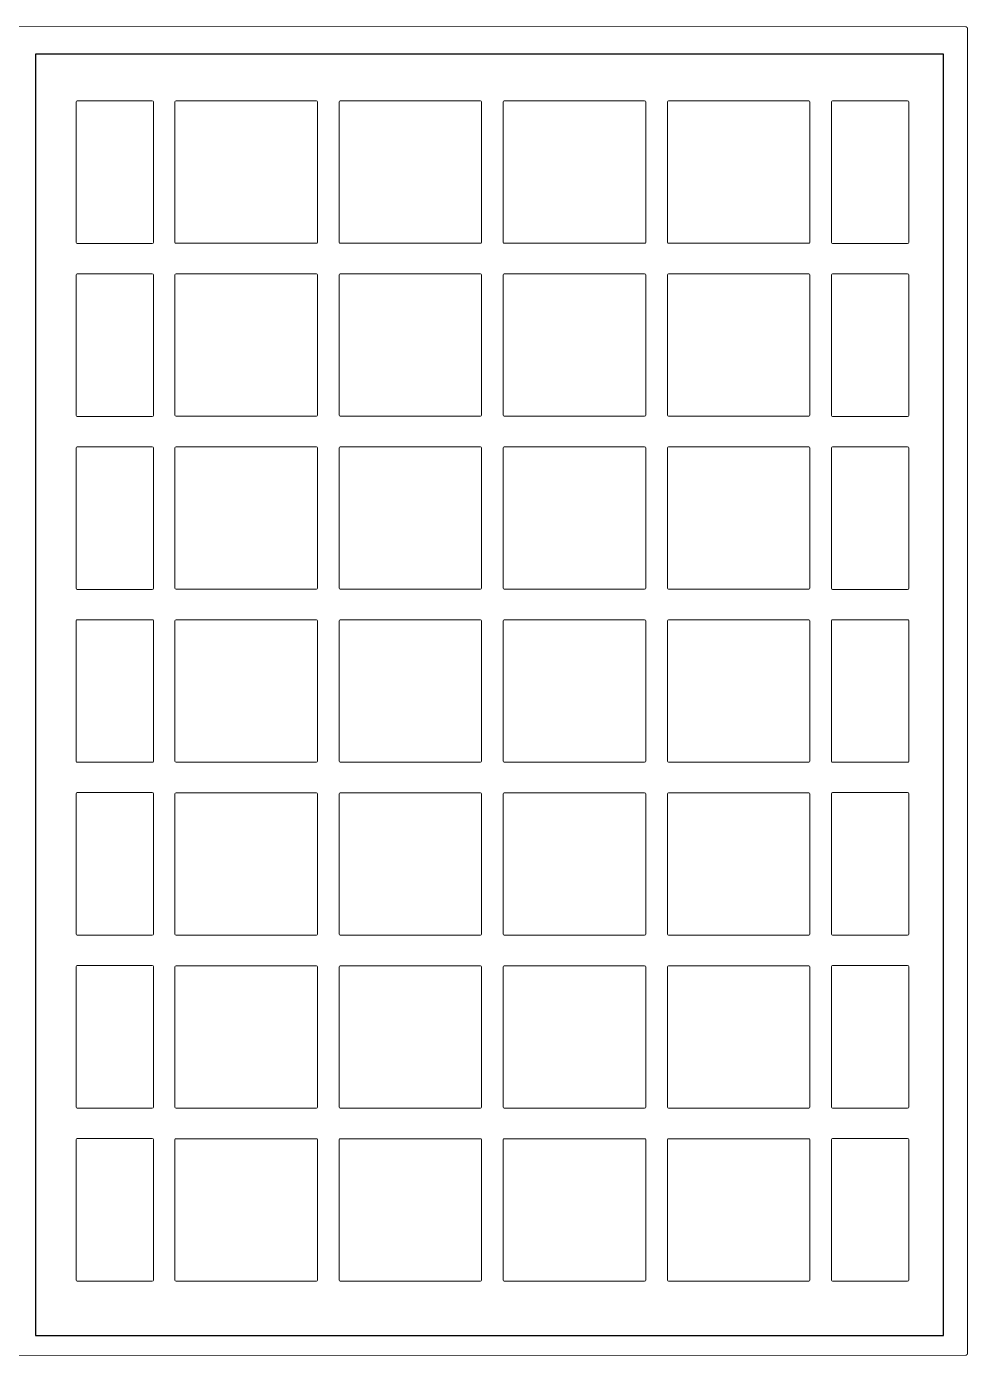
# Model space of a CAD drawing. Header units: centimetres. Extents: x -11.9 to 11.9, y -8.3 to 8.3.
# Drawn here: x 0.11 to 11.91, y -8.33 to 8.33 of the extents above; entities that cross this region are included whole.
import ezdxf

# ---------------------------------------------------------------- set-up
doc = ezdxf.new("R2010")
doc.units = ezdxf.units.CM
doc.header["$MEASUREMENT"] = 0
doc.layers.add('Layer 1', color=7, linetype='Continuous')

msp = doc.modelspace()

# ---------------------------------------------------------------- linework, layer by layer
at = {"layer": 'Layer 1', "color": 42, "lineweight": 9}
for points, knots in [([(-11.88971, 8.33437), (-11.8994, 8.33438), (-11.90708, 8.32669), (-11.90708, 8.31701), (-11.90708, 8.31701), (-11.90708, 8.31701), (-11.90708, -8.31701), (-11.90708, -8.31701), (-11.90708, -8.31701), (-11.90708, -8.32669), (-11.8994, -8.33437), (-11.88972, -8.33437), (-11.88972, -8.33437), (-11.88972, -8.33437), (11.88971, -8.33024), (11.88971, -8.33024), (11.88971, -8.33024), (11.89939, -8.33024), (11.90707, -8.32173), (11.90707, -8.31205), (11.90707, -8.31205), (11.90707, -8.31205), (11.90707, 8.31205), (11.90707, 8.31205), (11.90707, 8.31205), (11.90707, 8.32173), (11.89939, 8.32941), (11.88971, 8.32941), (11.88971, 8.32941), (11.88971, 8.32941), (-11.88972, 8.33437), (-11.88972, 8.33437), (-11.88972, 8.33437), (-11.88972, 8.33437), (-11.88971, 8.33437), (-11.88971, 8.33437)], [0, 0, 0, 0, 0.1, 0.1, 0.1, 0.1, 0.2, 0.2, 0.2, 0.2, 0.3, 0.3, 0.3, 0.3, 0.4, 0.4, 0.4, 0.4, 0.5, 0.5, 0.5, 0.5, 0.6, 0.6, 0.6, 0.6, 0.7, 0.7, 0.7, 0.7, 0.8, 0.8, 0.8, 0.8, 1, 1, 1, 1]), ([(0.74662, 7.40337), (0.74662, 7.40337), (1.68754, 7.40337), (1.68754, 7.40337), (1.68754, 7.40337), (1.69506, 7.40337), (1.7016, 7.39766), (1.7016, 7.39014), (1.7016, 7.39014), (1.7016, 7.39014), (1.7016, 5.62735), (1.7016, 5.62735), (1.7016, 5.62735), (1.7016, 5.61983), (1.69506, 5.61412), (1.68754, 5.61412), (1.68754, 5.61412), (1.68754, 5.61412), (0.74662, 5.61412), (0.74662, 5.61412), (0.74662, 5.61412), (0.7391, 5.61412), (0.73256, 5.61983), (0.73256, 5.62735), (0.73256, 5.62735), (0.73256, 5.62735), (0.73256, 7.39014), (0.73256, 7.39014), (0.73256, 7.39014), (0.73256, 7.39766), (0.7391, 7.40337), (0.74662, 7.40337)], [0, 0, 0, 0, 0.11111111, 0.11111111, 0.11111111, 0.11111111, 0.22222222, 0.22222222, 0.22222222, 0.22222222, 0.33333333, 0.33333333, 0.33333333, 0.33333333, 0.44444444, 0.44444444, 0.44444444, 0.44444444, 0.55555556, 0.55555556, 0.55555556, 0.55555556, 0.66666667, 0.66666667, 0.66666667, 0.66666667, 0.77777778, 0.77777778, 0.77777778, 0.77777778, 1, 1, 1, 1]), ([(1.9852, 7.40172), (1.9852, 7.40172), (3.74468, 7.40172), (3.74468, 7.40172), (3.74468, 7.40172), (3.75219, 7.40172), (3.75791, 7.396), (3.75791, 7.38849), (3.75791, 7.38849), (3.75791, 7.38849), (3.75791, 5.62901), (3.75791, 5.62901), (3.75791, 5.62901), (3.75791, 5.6215), (3.75219, 5.61578), (3.74468, 5.61578), (3.74468, 5.61578), (3.74468, 5.61578), (1.9852, 5.61578), (1.9852, 5.61578), (1.9852, 5.61578), (1.9777, 5.61578), (1.97197, 5.6215), (1.97197, 5.62901), (1.97197, 5.62901), (1.97197, 5.62901), (1.97197, 7.38849), (1.97197, 7.38849), (1.97197, 7.38849), (1.97197, 7.396), (1.97769, 7.40172), (1.9852, 7.40172)], [0, 0, 0, 0, 0.11111111, 0.11111111, 0.11111111, 0.11111111, 0.22222222, 0.22222222, 0.22222222, 0.22222222, 0.33333333, 0.33333333, 0.33333333, 0.33333333, 0.44444444, 0.44444444, 0.44444444, 0.44444444, 0.55555556, 0.55555556, 0.55555556, 0.55555556, 0.66666667, 0.66666667, 0.66666667, 0.66666667, 0.77777778, 0.77777778, 0.77777778, 0.77777778, 1, 1, 1, 1]), ([(4.04316, 7.40172), (4.04316, 7.40172), (5.80264, 7.40172), (5.80264, 7.40172), (5.80264, 7.40172), (5.81015, 7.40172), (5.81587, 7.396), (5.81587, 7.38849), (5.81587, 7.38849), (5.81587, 7.38849), (5.81587, 5.62901), (5.81587, 5.62901), (5.81587, 5.62901), (5.81587, 5.6215), (5.81015, 5.61578), (5.80264, 5.61578), (5.80264, 5.61578), (5.80264, 5.61578), (4.04316, 5.61578), (4.04316, 5.61578), (4.04316, 5.61578), (4.03566, 5.61578), (4.02993, 5.6215), (4.02993, 5.62901), (4.02993, 5.62901), (4.02993, 5.62901), (4.02993, 7.38849), (4.02993, 7.38849), (4.02993, 7.38849), (4.02993, 7.396), (4.03565, 7.40172), (4.04316, 7.40172)], [0, 0, 0, 0, 0.11111111, 0.11111111, 0.11111111, 0.11111111, 0.22222222, 0.22222222, 0.22222222, 0.22222222, 0.33333333, 0.33333333, 0.33333333, 0.33333333, 0.44444444, 0.44444444, 0.44444444, 0.44444444, 0.55555556, 0.55555556, 0.55555556, 0.55555556, 0.66666667, 0.66666667, 0.66666667, 0.66666667, 0.77777778, 0.77777778, 0.77777778, 0.77777778, 1, 1, 1, 1]), ([(6.10113, 7.40172), (6.10113, 7.40172), (7.86061, 7.40172), (7.86061, 7.40172), (7.86061, 7.40172), (7.86812, 7.40172), (7.87384, 7.396), (7.87384, 7.38849), (7.87384, 7.38849), (7.87384, 7.38849), (7.87384, 5.62901), (7.87384, 5.62901), (7.87384, 5.62901), (7.87384, 5.6215), (7.86812, 5.61578), (7.86061, 5.61578), (7.86061, 5.61578), (7.86061, 5.61578), (6.10113, 5.61578), (6.10113, 5.61578), (6.10113, 5.61578), (6.09363, 5.61578), (6.0879, 5.6215), (6.0879, 5.62901), (6.0879, 5.62901), (6.0879, 5.62901), (6.0879, 7.38849), (6.0879, 7.38849), (6.0879, 7.38849), (6.0879, 7.396), (6.09362, 7.40172), (6.10113, 7.40172)], [0, 0, 0, 0, 0.11111111, 0.11111111, 0.11111111, 0.11111111, 0.22222222, 0.22222222, 0.22222222, 0.22222222, 0.33333333, 0.33333333, 0.33333333, 0.33333333, 0.44444444, 0.44444444, 0.44444444, 0.44444444, 0.55555556, 0.55555556, 0.55555556, 0.55555556, 0.66666667, 0.66666667, 0.66666667, 0.66666667, 0.77777778, 0.77777778, 0.77777778, 0.77777778, 1, 1, 1, 1]), ([(8.15992, 7.40172), (8.15992, 7.40172), (9.91857, 7.40172), (9.91857, 7.40172), (9.91857, 7.40172), (9.92608, 7.40172), (9.9318, 7.396), (9.9318, 7.38849), (9.9318, 7.38849), (9.9318, 7.38849), (9.9318, 5.62901), (9.9318, 5.62901), (9.9318, 5.62901), (9.9318, 5.6215), (9.92608, 5.61578), (9.91857, 5.61578), (9.91857, 5.61578), (9.91857, 5.61578), (8.15992, 5.61578), (8.15992, 5.61578), (8.15992, 5.61578), (8.15242, 5.61578), (8.14586, 5.6215), (8.14586, 5.62901), (8.14586, 5.62901), (8.14586, 5.62901), (8.14586, 7.38849), (8.14586, 7.38849), (8.14586, 7.38849), (8.14586, 7.396), (8.15241, 7.40172), (8.15992, 7.40172)], [0, 0, 0, 0, 0.11111111, 0.11111111, 0.11111111, 0.11111111, 0.22222222, 0.22222222, 0.22222222, 0.22222222, 0.33333333, 0.33333333, 0.33333333, 0.33333333, 0.44444444, 0.44444444, 0.44444444, 0.44444444, 0.55555556, 0.55555556, 0.55555556, 0.55555556, 0.66666667, 0.66666667, 0.66666667, 0.66666667, 0.77777778, 0.77777778, 0.77777778, 0.77777778, 1, 1, 1, 1]), ([(10.21622, 7.40337), (10.21622, 7.40337), (11.15714, 7.40337), (11.15714, 7.40337), (11.15714, 7.40337), (11.16466, 7.40337), (11.1712, 7.39766), (11.1712, 7.39014), (11.1712, 7.39014), (11.1712, 7.39014), (11.1712, 5.62735), (11.1712, 5.62735), (11.1712, 5.62735), (11.1712, 5.61983), (11.16466, 5.61412), (11.15714, 5.61412), (11.15714, 5.61412), (11.15714, 5.61412), (10.21622, 5.61412), (10.21622, 5.61412), (10.21622, 5.61412), (10.2087, 5.61412), (10.20216, 5.61983), (10.20216, 5.62735), (10.20216, 5.62735), (10.20216, 5.62735), (10.20216, 7.39014), (10.20216, 7.39014), (10.20216, 7.39014), (10.20216, 7.39766), (10.2087, 7.40337), (10.21622, 7.40337)], [0, 0, 0, 0, 0.11111111, 0.11111111, 0.11111111, 0.11111111, 0.22222222, 0.22222222, 0.22222222, 0.22222222, 0.33333333, 0.33333333, 0.33333333, 0.33333333, 0.44444444, 0.44444444, 0.44444444, 0.44444444, 0.55555556, 0.55555556, 0.55555556, 0.55555556, 0.66666667, 0.66666667, 0.66666667, 0.66666667, 0.77777778, 0.77777778, 0.77777778, 0.77777778, 1, 1, 1, 1]), ([(0.74662, 5.23379), (0.74662, 5.23379), (1.68754, 5.23379), (1.68754, 5.23379), (1.68754, 5.23379), (1.69506, 5.23379), (1.7016, 5.22808), (1.7016, 5.22056), (1.7016, 5.22056), (1.7016, 5.22056), (1.7016, 3.45777), (1.7016, 3.45777), (1.7016, 3.45777), (1.7016, 3.45025), (1.69506, 3.44454), (1.68754, 3.44454), (1.68754, 3.44454), (1.68754, 3.44454), (0.74662, 3.44454), (0.74662, 3.44454), (0.74662, 3.44454), (0.7391, 3.44454), (0.73256, 3.45025), (0.73256, 3.45777), (0.73256, 3.45777), (0.73256, 3.45777), (0.73256, 5.22056), (0.73256, 5.22056), (0.73256, 5.22056), (0.73256, 5.22808), (0.7391, 5.23379), (0.74662, 5.23379)], [0, 0, 0, 0, 0.11111111, 0.11111111, 0.11111111, 0.11111111, 0.22222222, 0.22222222, 0.22222222, 0.22222222, 0.33333333, 0.33333333, 0.33333333, 0.33333333, 0.44444444, 0.44444444, 0.44444444, 0.44444444, 0.55555556, 0.55555556, 0.55555556, 0.55555556, 0.66666667, 0.66666667, 0.66666667, 0.66666667, 0.77777778, 0.77777778, 0.77777778, 0.77777778, 1, 1, 1, 1]), ([(1.9852, 5.23214), (1.9852, 5.23214), (3.74468, 5.23214), (3.74468, 5.23214), (3.74468, 5.23214), (3.75219, 5.23214), (3.75791, 5.22642), (3.75791, 5.21891), (3.75791, 5.21891), (3.75791, 5.21891), (3.75791, 3.45943), (3.75791, 3.45943), (3.75791, 3.45943), (3.75791, 3.45192), (3.75219, 3.4462), (3.74468, 3.4462), (3.74468, 3.4462), (3.74468, 3.4462), (1.9852, 3.4462), (1.9852, 3.4462), (1.9852, 3.4462), (1.9777, 3.4462), (1.97197, 3.45192), (1.97197, 3.45943), (1.97197, 3.45943), (1.97197, 3.45943), (1.97197, 5.21891), (1.97197, 5.21891), (1.97197, 5.21891), (1.97197, 5.22642), (1.97769, 5.23214), (1.9852, 5.23214)], [0, 0, 0, 0, 0.11111111, 0.11111111, 0.11111111, 0.11111111, 0.22222222, 0.22222222, 0.22222222, 0.22222222, 0.33333333, 0.33333333, 0.33333333, 0.33333333, 0.44444444, 0.44444444, 0.44444444, 0.44444444, 0.55555556, 0.55555556, 0.55555556, 0.55555556, 0.66666667, 0.66666667, 0.66666667, 0.66666667, 0.77777778, 0.77777778, 0.77777778, 0.77777778, 1, 1, 1, 1]), ([(4.04316, 5.23214), (4.04316, 5.23214), (5.80264, 5.23214), (5.80264, 5.23214), (5.80264, 5.23214), (5.81015, 5.23214), (5.81587, 5.22642), (5.81587, 5.21891), (5.81587, 5.21891), (5.81587, 5.21891), (5.81587, 3.45943), (5.81587, 3.45943), (5.81587, 3.45943), (5.81587, 3.45192), (5.81015, 3.4462), (5.80264, 3.4462), (5.80264, 3.4462), (5.80264, 3.4462), (4.04316, 3.4462), (4.04316, 3.4462), (4.04316, 3.4462), (4.03566, 3.4462), (4.02993, 3.45192), (4.02993, 3.45943), (4.02993, 3.45943), (4.02993, 3.45943), (4.02993, 5.21891), (4.02993, 5.21891), (4.02993, 5.21891), (4.02993, 5.22642), (4.03565, 5.23214), (4.04316, 5.23214)], [0, 0, 0, 0, 0.11111111, 0.11111111, 0.11111111, 0.11111111, 0.22222222, 0.22222222, 0.22222222, 0.22222222, 0.33333333, 0.33333333, 0.33333333, 0.33333333, 0.44444444, 0.44444444, 0.44444444, 0.44444444, 0.55555556, 0.55555556, 0.55555556, 0.55555556, 0.66666667, 0.66666667, 0.66666667, 0.66666667, 0.77777778, 0.77777778, 0.77777778, 0.77777778, 1, 1, 1, 1]), ([(6.10113, 5.23214), (6.10113, 5.23214), (7.86061, 5.23214), (7.86061, 5.23214), (7.86061, 5.23214), (7.86812, 5.23214), (7.87384, 5.22642), (7.87384, 5.21891), (7.87384, 5.21891), (7.87384, 5.21891), (7.87384, 3.45943), (7.87384, 3.45943), (7.87384, 3.45943), (7.87384, 3.45192), (7.86812, 3.4462), (7.86061, 3.4462), (7.86061, 3.4462), (7.86061, 3.4462), (6.10113, 3.4462), (6.10113, 3.4462), (6.10113, 3.4462), (6.09363, 3.4462), (6.0879, 3.45192), (6.0879, 3.45943), (6.0879, 3.45943), (6.0879, 3.45943), (6.0879, 5.21891), (6.0879, 5.21891), (6.0879, 5.21891), (6.0879, 5.22642), (6.09362, 5.23214), (6.10113, 5.23214)], [0, 0, 0, 0, 0.11111111, 0.11111111, 0.11111111, 0.11111111, 0.22222222, 0.22222222, 0.22222222, 0.22222222, 0.33333333, 0.33333333, 0.33333333, 0.33333333, 0.44444444, 0.44444444, 0.44444444, 0.44444444, 0.55555556, 0.55555556, 0.55555556, 0.55555556, 0.66666667, 0.66666667, 0.66666667, 0.66666667, 0.77777778, 0.77777778, 0.77777778, 0.77777778, 1, 1, 1, 1]), ([(8.15992, 5.23214), (8.15992, 5.23214), (9.91857, 5.23214), (9.91857, 5.23214), (9.91857, 5.23214), (9.92608, 5.23214), (9.9318, 5.22642), (9.9318, 5.21891), (9.9318, 5.21891), (9.9318, 5.21891), (9.9318, 3.45943), (9.9318, 3.45943), (9.9318, 3.45943), (9.9318, 3.45192), (9.92608, 3.4462), (9.91857, 3.4462), (9.91857, 3.4462), (9.91857, 3.4462), (8.15992, 3.4462), (8.15992, 3.4462), (8.15992, 3.4462), (8.15242, 3.4462), (8.14586, 3.45192), (8.14586, 3.45943), (8.14586, 3.45943), (8.14586, 3.45943), (8.14586, 5.21891), (8.14586, 5.21891), (8.14586, 5.21891), (8.14586, 5.22642), (8.15241, 5.23214), (8.15992, 5.23214)], [0, 0, 0, 0, 0.11111111, 0.11111111, 0.11111111, 0.11111111, 0.22222222, 0.22222222, 0.22222222, 0.22222222, 0.33333333, 0.33333333, 0.33333333, 0.33333333, 0.44444444, 0.44444444, 0.44444444, 0.44444444, 0.55555556, 0.55555556, 0.55555556, 0.55555556, 0.66666667, 0.66666667, 0.66666667, 0.66666667, 0.77777778, 0.77777778, 0.77777778, 0.77777778, 1, 1, 1, 1]), ([(10.21622, 5.23379), (10.21622, 5.23379), (11.15714, 5.23379), (11.15714, 5.23379), (11.15714, 5.23379), (11.16466, 5.23379), (11.1712, 5.22808), (11.1712, 5.22056), (11.1712, 5.22056), (11.1712, 5.22056), (11.1712, 3.45777), (11.1712, 3.45777), (11.1712, 3.45777), (11.1712, 3.45025), (11.16466, 3.44454), (11.15714, 3.44454), (11.15714, 3.44454), (11.15714, 3.44454), (10.21622, 3.44454), (10.21622, 3.44454), (10.21622, 3.44454), (10.2087, 3.44454), (10.20216, 3.45025), (10.20216, 3.45777), (10.20216, 3.45777), (10.20216, 3.45777), (10.20216, 5.22056), (10.20216, 5.22056), (10.20216, 5.22056), (10.20216, 5.22808), (10.2087, 5.23379), (10.21622, 5.23379)], [0, 0, 0, 0, 0.11111111, 0.11111111, 0.11111111, 0.11111111, 0.22222222, 0.22222222, 0.22222222, 0.22222222, 0.33333333, 0.33333333, 0.33333333, 0.33333333, 0.44444444, 0.44444444, 0.44444444, 0.44444444, 0.55555556, 0.55555556, 0.55555556, 0.55555556, 0.66666667, 0.66666667, 0.66666667, 0.66666667, 0.77777778, 0.77777778, 0.77777778, 0.77777778, 1, 1, 1, 1]), ([(0.74662, 3.06421), (0.74662, 3.06421), (1.68754, 3.06421), (1.68754, 3.06421), (1.68754, 3.06421), (1.69506, 3.06421), (1.7016, 3.0585), (1.7016, 3.05098), (1.7016, 3.05098), (1.7016, 3.05098), (1.7016, 1.28819), (1.7016, 1.28819), (1.7016, 1.28819), (1.7016, 1.28067), (1.69506, 1.27496), (1.68754, 1.27496), (1.68754, 1.27496), (1.68754, 1.27496), (0.74662, 1.27496), (0.74662, 1.27496), (0.74662, 1.27496), (0.7391, 1.27496), (0.73256, 1.28067), (0.73256, 1.28819), (0.73256, 1.28819), (0.73256, 1.28819), (0.73256, 3.05098), (0.73256, 3.05098), (0.73256, 3.05098), (0.73256, 3.0585), (0.7391, 3.06421), (0.74662, 3.06421)], [0, 0, 0, 0, 0.11111111, 0.11111111, 0.11111111, 0.11111111, 0.22222222, 0.22222222, 0.22222222, 0.22222222, 0.33333333, 0.33333333, 0.33333333, 0.33333333, 0.44444444, 0.44444444, 0.44444444, 0.44444444, 0.55555556, 0.55555556, 0.55555556, 0.55555556, 0.66666667, 0.66666667, 0.66666667, 0.66666667, 0.77777778, 0.77777778, 0.77777778, 0.77777778, 1, 1, 1, 1]), ([(1.9852, 3.06255), (1.9852, 3.06255), (3.74468, 3.06255), (3.74468, 3.06255), (3.74468, 3.06255), (3.75219, 3.06255), (3.75791, 3.05683), (3.75791, 3.04932), (3.75791, 3.04932), (3.75791, 3.04932), (3.75791, 1.28984), (3.75791, 1.28984), (3.75791, 1.28984), (3.75791, 1.28233), (3.75219, 1.27661), (3.74468, 1.27661), (3.74468, 1.27661), (3.74468, 1.27661), (1.9852, 1.27661), (1.9852, 1.27661), (1.9852, 1.27661), (1.9777, 1.27661), (1.97197, 1.28233), (1.97197, 1.28984), (1.97197, 1.28984), (1.97197, 1.28984), (1.97197, 3.04932), (1.97197, 3.04932), (1.97197, 3.04932), (1.97197, 3.05683), (1.97769, 3.06255), (1.9852, 3.06255)], [0, 0, 0, 0, 0.11111111, 0.11111111, 0.11111111, 0.11111111, 0.22222222, 0.22222222, 0.22222222, 0.22222222, 0.33333333, 0.33333333, 0.33333333, 0.33333333, 0.44444444, 0.44444444, 0.44444444, 0.44444444, 0.55555556, 0.55555556, 0.55555556, 0.55555556, 0.66666667, 0.66666667, 0.66666667, 0.66666667, 0.77777778, 0.77777778, 0.77777778, 0.77777778, 1, 1, 1, 1]), ([(4.04316, 3.06255), (4.04316, 3.06255), (5.80264, 3.06255), (5.80264, 3.06255), (5.80264, 3.06255), (5.81015, 3.06255), (5.81587, 3.05683), (5.81587, 3.04932), (5.81587, 3.04932), (5.81587, 3.04932), (5.81587, 1.28984), (5.81587, 1.28984), (5.81587, 1.28984), (5.81587, 1.28233), (5.81015, 1.27661), (5.80264, 1.27661), (5.80264, 1.27661), (5.80264, 1.27661), (4.04316, 1.27661), (4.04316, 1.27661), (4.04316, 1.27661), (4.03566, 1.27661), (4.02993, 1.28233), (4.02993, 1.28984), (4.02993, 1.28984), (4.02993, 1.28984), (4.02993, 3.04932), (4.02993, 3.04932), (4.02993, 3.04932), (4.02993, 3.05683), (4.03565, 3.06255), (4.04316, 3.06255)], [0, 0, 0, 0, 0.11111111, 0.11111111, 0.11111111, 0.11111111, 0.22222222, 0.22222222, 0.22222222, 0.22222222, 0.33333333, 0.33333333, 0.33333333, 0.33333333, 0.44444444, 0.44444444, 0.44444444, 0.44444444, 0.55555556, 0.55555556, 0.55555556, 0.55555556, 0.66666667, 0.66666667, 0.66666667, 0.66666667, 0.77777778, 0.77777778, 0.77777778, 0.77777778, 1, 1, 1, 1]), ([(6.10113, 3.06255), (6.10113, 3.06255), (7.86061, 3.06255), (7.86061, 3.06255), (7.86061, 3.06255), (7.86812, 3.06255), (7.87384, 3.05683), (7.87384, 3.04932), (7.87384, 3.04932), (7.87384, 3.04932), (7.87384, 1.28984), (7.87384, 1.28984), (7.87384, 1.28984), (7.87384, 1.28233), (7.86812, 1.27661), (7.86061, 1.27661), (7.86061, 1.27661), (7.86061, 1.27661), (6.10113, 1.27661), (6.10113, 1.27661), (6.10113, 1.27661), (6.09363, 1.27661), (6.0879, 1.28233), (6.0879, 1.28984), (6.0879, 1.28984), (6.0879, 1.28984), (6.0879, 3.04932), (6.0879, 3.04932), (6.0879, 3.04932), (6.0879, 3.05683), (6.09362, 3.06255), (6.10113, 3.06255)], [0, 0, 0, 0, 0.11111111, 0.11111111, 0.11111111, 0.11111111, 0.22222222, 0.22222222, 0.22222222, 0.22222222, 0.33333333, 0.33333333, 0.33333333, 0.33333333, 0.44444444, 0.44444444, 0.44444444, 0.44444444, 0.55555556, 0.55555556, 0.55555556, 0.55555556, 0.66666667, 0.66666667, 0.66666667, 0.66666667, 0.77777778, 0.77777778, 0.77777778, 0.77777778, 1, 1, 1, 1]), ([(8.15992, 3.06255), (8.15992, 3.06255), (9.91857, 3.06255), (9.91857, 3.06255), (9.91857, 3.06255), (9.92608, 3.06255), (9.9318, 3.05683), (9.9318, 3.04932), (9.9318, 3.04932), (9.9318, 3.04932), (9.9318, 1.28984), (9.9318, 1.28984), (9.9318, 1.28984), (9.9318, 1.28233), (9.92608, 1.27661), (9.91857, 1.27661), (9.91857, 1.27661), (9.91857, 1.27661), (8.15992, 1.27661), (8.15992, 1.27661), (8.15992, 1.27661), (8.15242, 1.27661), (8.14586, 1.28233), (8.14586, 1.28984), (8.14586, 1.28984), (8.14586, 1.28984), (8.14586, 3.04932), (8.14586, 3.04932), (8.14586, 3.04932), (8.14586, 3.05683), (8.15241, 3.06255), (8.15992, 3.06255)], [0, 0, 0, 0, 0.11111111, 0.11111111, 0.11111111, 0.11111111, 0.22222222, 0.22222222, 0.22222222, 0.22222222, 0.33333333, 0.33333333, 0.33333333, 0.33333333, 0.44444444, 0.44444444, 0.44444444, 0.44444444, 0.55555556, 0.55555556, 0.55555556, 0.55555556, 0.66666667, 0.66666667, 0.66666667, 0.66666667, 0.77777778, 0.77777778, 0.77777778, 0.77777778, 1, 1, 1, 1]), ([(10.21622, 3.06421), (10.21622, 3.06421), (11.15714, 3.06421), (11.15714, 3.06421), (11.15714, 3.06421), (11.16466, 3.06421), (11.1712, 3.0585), (11.1712, 3.05098), (11.1712, 3.05098), (11.1712, 3.05098), (11.1712, 1.28819), (11.1712, 1.28819), (11.1712, 1.28819), (11.1712, 1.28067), (11.16466, 1.27496), (11.15714, 1.27496), (11.15714, 1.27496), (11.15714, 1.27496), (10.21622, 1.27496), (10.21622, 1.27496), (10.21622, 1.27496), (10.2087, 1.27496), (10.20216, 1.28067), (10.20216, 1.28819), (10.20216, 1.28819), (10.20216, 1.28819), (10.20216, 3.05098), (10.20216, 3.05098), (10.20216, 3.05098), (10.20216, 3.0585), (10.2087, 3.06421), (10.21622, 3.06421)], [0, 0, 0, 0, 0.11111111, 0.11111111, 0.11111111, 0.11111111, 0.22222222, 0.22222222, 0.22222222, 0.22222222, 0.33333333, 0.33333333, 0.33333333, 0.33333333, 0.44444444, 0.44444444, 0.44444444, 0.44444444, 0.55555556, 0.55555556, 0.55555556, 0.55555556, 0.66666667, 0.66666667, 0.66666667, 0.66666667, 0.77777778, 0.77777778, 0.77777778, 0.77777778, 1, 1, 1, 1]), ([(0.74662, 0.89462), (0.74662, 0.89462), (1.68754, 0.89462), (1.68754, 0.89462), (1.68754, 0.89462), (1.69506, 0.89462), (1.7016, 0.88891), (1.7016, 0.88139), (1.7016, 0.88139), (1.7016, 0.88139), (1.7016, -0.8814), (1.7016, -0.8814), (1.7016, -0.8814), (1.7016, -0.88892), (1.69506, -0.89463), (1.68754, -0.89463), (1.68754, -0.89463), (1.68754, -0.89463), (0.74662, -0.89463), (0.74662, -0.89463), (0.74662, -0.89463), (0.7391, -0.89463), (0.73256, -0.88892), (0.73256, -0.8814), (0.73256, -0.8814), (0.73256, -0.8814), (0.73256, 0.88139), (0.73256, 0.88139), (0.73256, 0.88139), (0.73256, 0.88891), (0.7391, 0.89462), (0.74662, 0.89462)], [0, 0, 0, 0, 0.11111111, 0.11111111, 0.11111111, 0.11111111, 0.22222222, 0.22222222, 0.22222222, 0.22222222, 0.33333333, 0.33333333, 0.33333333, 0.33333333, 0.44444444, 0.44444444, 0.44444444, 0.44444444, 0.55555556, 0.55555556, 0.55555556, 0.55555556, 0.66666667, 0.66666667, 0.66666667, 0.66666667, 0.77777778, 0.77777778, 0.77777778, 0.77777778, 1, 1, 1, 1]), ([(1.9852, 0.89297), (1.9852, 0.89297), (3.74468, 0.89297), (3.74468, 0.89297), (3.74468, 0.89297), (3.75219, 0.89297), (3.75791, 0.88725), (3.75791, 0.87974), (3.75791, 0.87974), (3.75791, 0.87974), (3.75791, -0.87974), (3.75791, -0.87974), (3.75791, -0.87974), (3.75791, -0.88725), (3.75219, -0.89297), (3.74468, -0.89297), (3.74468, -0.89297), (3.74468, -0.89297), (1.9852, -0.89297), (1.9852, -0.89297), (1.9852, -0.89297), (1.9777, -0.89297), (1.97197, -0.88725), (1.97197, -0.87974), (1.97197, -0.87974), (1.97197, -0.87974), (1.97197, 0.87974), (1.97197, 0.87974), (1.97197, 0.87974), (1.97197, 0.88725), (1.97769, 0.89297), (1.9852, 0.89297)], [0, 0, 0, 0, 0.11111111, 0.11111111, 0.11111111, 0.11111111, 0.22222222, 0.22222222, 0.22222222, 0.22222222, 0.33333333, 0.33333333, 0.33333333, 0.33333333, 0.44444444, 0.44444444, 0.44444444, 0.44444444, 0.55555556, 0.55555556, 0.55555556, 0.55555556, 0.66666667, 0.66666667, 0.66666667, 0.66666667, 0.77777778, 0.77777778, 0.77777778, 0.77777778, 1, 1, 1, 1]), ([(4.04316, 0.89297), (4.04316, 0.89297), (5.80264, 0.89297), (5.80264, 0.89297), (5.80264, 0.89297), (5.81015, 0.89297), (5.81587, 0.88725), (5.81587, 0.87974), (5.81587, 0.87974), (5.81587, 0.87974), (5.81587, -0.87974), (5.81587, -0.87974), (5.81587, -0.87974), (5.81587, -0.88725), (5.81015, -0.89297), (5.80264, -0.89297), (5.80264, -0.89297), (5.80264, -0.89297), (4.04316, -0.89297), (4.04316, -0.89297), (4.04316, -0.89297), (4.03566, -0.89297), (4.02993, -0.88725), (4.02993, -0.87974), (4.02993, -0.87974), (4.02993, -0.87974), (4.02993, 0.87974), (4.02993, 0.87974), (4.02993, 0.87974), (4.02993, 0.88725), (4.03565, 0.89297), (4.04316, 0.89297)], [0, 0, 0, 0, 0.11111111, 0.11111111, 0.11111111, 0.11111111, 0.22222222, 0.22222222, 0.22222222, 0.22222222, 0.33333333, 0.33333333, 0.33333333, 0.33333333, 0.44444444, 0.44444444, 0.44444444, 0.44444444, 0.55555556, 0.55555556, 0.55555556, 0.55555556, 0.66666667, 0.66666667, 0.66666667, 0.66666667, 0.77777778, 0.77777778, 0.77777778, 0.77777778, 1, 1, 1, 1]), ([(6.10113, 0.89297), (6.10113, 0.89297), (7.86061, 0.89297), (7.86061, 0.89297), (7.86061, 0.89297), (7.86812, 0.89297), (7.87384, 0.88725), (7.87384, 0.87974), (7.87384, 0.87974), (7.87384, 0.87974), (7.87384, -0.87974), (7.87384, -0.87974), (7.87384, -0.87974), (7.87384, -0.88725), (7.86812, -0.89297), (7.86061, -0.89297), (7.86061, -0.89297), (7.86061, -0.89297), (6.10113, -0.89297), (6.10113, -0.89297), (6.10113, -0.89297), (6.09363, -0.89297), (6.0879, -0.88725), (6.0879, -0.87974), (6.0879, -0.87974), (6.0879, -0.87974), (6.0879, 0.87974), (6.0879, 0.87974), (6.0879, 0.87974), (6.0879, 0.88725), (6.09362, 0.89297), (6.10113, 0.89297)], [0, 0, 0, 0, 0.11111111, 0.11111111, 0.11111111, 0.11111111, 0.22222222, 0.22222222, 0.22222222, 0.22222222, 0.33333333, 0.33333333, 0.33333333, 0.33333333, 0.44444444, 0.44444444, 0.44444444, 0.44444444, 0.55555556, 0.55555556, 0.55555556, 0.55555556, 0.66666667, 0.66666667, 0.66666667, 0.66666667, 0.77777778, 0.77777778, 0.77777778, 0.77777778, 1, 1, 1, 1]), ([(8.15992, 0.89297), (8.15992, 0.89297), (9.91857, 0.89297), (9.91857, 0.89297), (9.91857, 0.89297), (9.92608, 0.89297), (9.9318, 0.88725), (9.9318, 0.87974), (9.9318, 0.87974), (9.9318, 0.87974), (9.9318, -0.87974), (9.9318, -0.87974), (9.9318, -0.87974), (9.9318, -0.88725), (9.92608, -0.89297), (9.91857, -0.89297), (9.91857, -0.89297), (9.91857, -0.89297), (8.15992, -0.89297), (8.15992, -0.89297), (8.15992, -0.89297), (8.15242, -0.89297), (8.14586, -0.88725), (8.14586, -0.87974), (8.14586, -0.87974), (8.14586, -0.87974), (8.14586, 0.87974), (8.14586, 0.87974), (8.14586, 0.87974), (8.14586, 0.88725), (8.15241, 0.89297), (8.15992, 0.89297)], [0, 0, 0, 0, 0.11111111, 0.11111111, 0.11111111, 0.11111111, 0.22222222, 0.22222222, 0.22222222, 0.22222222, 0.33333333, 0.33333333, 0.33333333, 0.33333333, 0.44444444, 0.44444444, 0.44444444, 0.44444444, 0.55555556, 0.55555556, 0.55555556, 0.55555556, 0.66666667, 0.66666667, 0.66666667, 0.66666667, 0.77777778, 0.77777778, 0.77777778, 0.77777778, 1, 1, 1, 1]), ([(10.21622, 0.89462), (10.21622, 0.89462), (11.15714, 0.89462), (11.15714, 0.89462), (11.15714, 0.89462), (11.16466, 0.89462), (11.1712, 0.88891), (11.1712, 0.88139), (11.1712, 0.88139), (11.1712, 0.88139), (11.1712, -0.8814), (11.1712, -0.8814), (11.1712, -0.8814), (11.1712, -0.88892), (11.16466, -0.89463), (11.15714, -0.89463), (11.15714, -0.89463), (11.15714, -0.89463), (10.21622, -0.89463), (10.21622, -0.89463), (10.21622, -0.89463), (10.2087, -0.89463), (10.20216, -0.88892), (10.20216, -0.8814), (10.20216, -0.8814), (10.20216, -0.8814), (10.20216, 0.88139), (10.20216, 0.88139), (10.20216, 0.88139), (10.20216, 0.88891), (10.2087, 0.89462), (10.21622, 0.89462)], [0, 0, 0, 0, 0.11111111, 0.11111111, 0.11111111, 0.11111111, 0.22222222, 0.22222222, 0.22222222, 0.22222222, 0.33333333, 0.33333333, 0.33333333, 0.33333333, 0.44444444, 0.44444444, 0.44444444, 0.44444444, 0.55555556, 0.55555556, 0.55555556, 0.55555556, 0.66666667, 0.66666667, 0.66666667, 0.66666667, 0.77777778, 0.77777778, 0.77777778, 0.77777778, 1, 1, 1, 1]), ([(0.74662, -1.27496), (0.74662, -1.27496), (1.68754, -1.27496), (1.68754, -1.27496), (1.68754, -1.27496), (1.69506, -1.27496), (1.7016, -1.28067), (1.7016, -1.28819), (1.7016, -1.28819), (1.7016, -1.28819), (1.7016, -3.05098), (1.7016, -3.05098), (1.7016, -3.05098), (1.7016, -3.0585), (1.69506, -3.06421), (1.68754, -3.06421), (1.68754, -3.06421), (1.68754, -3.06421), (0.74662, -3.06421), (0.74662, -3.06421), (0.74662, -3.06421), (0.7391, -3.06421), (0.73256, -3.0585), (0.73256, -3.05098), (0.73256, -3.05098), (0.73256, -3.05098), (0.73256, -1.28819), (0.73256, -1.28819), (0.73256, -1.28819), (0.73256, -1.28067), (0.7391, -1.27496), (0.74662, -1.27496)], [0, 0, 0, 0, 0.11111111, 0.11111111, 0.11111111, 0.11111111, 0.22222222, 0.22222222, 0.22222222, 0.22222222, 0.33333333, 0.33333333, 0.33333333, 0.33333333, 0.44444444, 0.44444444, 0.44444444, 0.44444444, 0.55555556, 0.55555556, 0.55555556, 0.55555556, 0.66666667, 0.66666667, 0.66666667, 0.66666667, 0.77777778, 0.77777778, 0.77777778, 0.77777778, 1, 1, 1, 1]), ([(1.9852, -1.27661), (1.9852, -1.27661), (3.74468, -1.27661), (3.74468, -1.27661), (3.74468, -1.27661), (3.75219, -1.27661), (3.75791, -1.28233), (3.75791, -1.28984), (3.75791, -1.28984), (3.75791, -1.28984), (3.75791, -3.04932), (3.75791, -3.04932), (3.75791, -3.04932), (3.75791, -3.05683), (3.75219, -3.06255), (3.74468, -3.06255), (3.74468, -3.06255), (3.74468, -3.06255), (1.9852, -3.06255), (1.9852, -3.06255), (1.9852, -3.06255), (1.9777, -3.06255), (1.97197, -3.05683), (1.97197, -3.04932), (1.97197, -3.04932), (1.97197, -3.04932), (1.97197, -1.28984), (1.97197, -1.28984), (1.97197, -1.28984), (1.97197, -1.28233), (1.97769, -1.27661), (1.9852, -1.27661)], [0, 0, 0, 0, 0.11111111, 0.11111111, 0.11111111, 0.11111111, 0.22222222, 0.22222222, 0.22222222, 0.22222222, 0.33333333, 0.33333333, 0.33333333, 0.33333333, 0.44444444, 0.44444444, 0.44444444, 0.44444444, 0.55555556, 0.55555556, 0.55555556, 0.55555556, 0.66666667, 0.66666667, 0.66666667, 0.66666667, 0.77777778, 0.77777778, 0.77777778, 0.77777778, 1, 1, 1, 1]), ([(4.04316, -1.27661), (4.04316, -1.27661), (5.80264, -1.27661), (5.80264, -1.27661), (5.80264, -1.27661), (5.81015, -1.27661), (5.81587, -1.28233), (5.81587, -1.28984), (5.81587, -1.28984), (5.81587, -1.28984), (5.81587, -3.04932), (5.81587, -3.04932), (5.81587, -3.04932), (5.81587, -3.05683), (5.81015, -3.06255), (5.80264, -3.06255), (5.80264, -3.06255), (5.80264, -3.06255), (4.04316, -3.06255), (4.04316, -3.06255), (4.04316, -3.06255), (4.03566, -3.06255), (4.02993, -3.05683), (4.02993, -3.04932), (4.02993, -3.04932), (4.02993, -3.04932), (4.02993, -1.28984), (4.02993, -1.28984), (4.02993, -1.28984), (4.02993, -1.28233), (4.03565, -1.27661), (4.04316, -1.27661)], [0, 0, 0, 0, 0.11111111, 0.11111111, 0.11111111, 0.11111111, 0.22222222, 0.22222222, 0.22222222, 0.22222222, 0.33333333, 0.33333333, 0.33333333, 0.33333333, 0.44444444, 0.44444444, 0.44444444, 0.44444444, 0.55555556, 0.55555556, 0.55555556, 0.55555556, 0.66666667, 0.66666667, 0.66666667, 0.66666667, 0.77777778, 0.77777778, 0.77777778, 0.77777778, 1, 1, 1, 1]), ([(6.10113, -1.27661), (6.10113, -1.27661), (7.86061, -1.27661), (7.86061, -1.27661), (7.86061, -1.27661), (7.86812, -1.27661), (7.87384, -1.28233), (7.87384, -1.28984), (7.87384, -1.28984), (7.87384, -1.28984), (7.87384, -3.04932), (7.87384, -3.04932), (7.87384, -3.04932), (7.87384, -3.05683), (7.86812, -3.06255), (7.86061, -3.06255), (7.86061, -3.06255), (7.86061, -3.06255), (6.10113, -3.06255), (6.10113, -3.06255), (6.10113, -3.06255), (6.09363, -3.06255), (6.0879, -3.05683), (6.0879, -3.04932), (6.0879, -3.04932), (6.0879, -3.04932), (6.0879, -1.28984), (6.0879, -1.28984), (6.0879, -1.28984), (6.0879, -1.28233), (6.09362, -1.27661), (6.10113, -1.27661)], [0, 0, 0, 0, 0.11111111, 0.11111111, 0.11111111, 0.11111111, 0.22222222, 0.22222222, 0.22222222, 0.22222222, 0.33333333, 0.33333333, 0.33333333, 0.33333333, 0.44444444, 0.44444444, 0.44444444, 0.44444444, 0.55555556, 0.55555556, 0.55555556, 0.55555556, 0.66666667, 0.66666667, 0.66666667, 0.66666667, 0.77777778, 0.77777778, 0.77777778, 0.77777778, 1, 1, 1, 1]), ([(8.15992, -1.27661), (8.15992, -1.27661), (9.91857, -1.27661), (9.91857, -1.27661), (9.91857, -1.27661), (9.92608, -1.27661), (9.9318, -1.28233), (9.9318, -1.28984), (9.9318, -1.28984), (9.9318, -1.28984), (9.9318, -3.04932), (9.9318, -3.04932), (9.9318, -3.04932), (9.9318, -3.05683), (9.92608, -3.06255), (9.91857, -3.06255), (9.91857, -3.06255), (9.91857, -3.06255), (8.15992, -3.06255), (8.15992, -3.06255), (8.15992, -3.06255), (8.15242, -3.06255), (8.14586, -3.05683), (8.14586, -3.04932), (8.14586, -3.04932), (8.14586, -3.04932), (8.14586, -1.28984), (8.14586, -1.28984), (8.14586, -1.28984), (8.14586, -1.28233), (8.15241, -1.27661), (8.15992, -1.27661)], [0, 0, 0, 0, 0.11111111, 0.11111111, 0.11111111, 0.11111111, 0.22222222, 0.22222222, 0.22222222, 0.22222222, 0.33333333, 0.33333333, 0.33333333, 0.33333333, 0.44444444, 0.44444444, 0.44444444, 0.44444444, 0.55555556, 0.55555556, 0.55555556, 0.55555556, 0.66666667, 0.66666667, 0.66666667, 0.66666667, 0.77777778, 0.77777778, 0.77777778, 0.77777778, 1, 1, 1, 1]), ([(10.21622, -1.27496), (10.21622, -1.27496), (11.15714, -1.27496), (11.15714, -1.27496), (11.15714, -1.27496), (11.16466, -1.27496), (11.1712, -1.28067), (11.1712, -1.28819), (11.1712, -1.28819), (11.1712, -1.28819), (11.1712, -3.05098), (11.1712, -3.05098), (11.1712, -3.05098), (11.1712, -3.0585), (11.16466, -3.06421), (11.15714, -3.06421), (11.15714, -3.06421), (11.15714, -3.06421), (10.21622, -3.06421), (10.21622, -3.06421), (10.21622, -3.06421), (10.2087, -3.06421), (10.20216, -3.0585), (10.20216, -3.05098), (10.20216, -3.05098), (10.20216, -3.05098), (10.20216, -1.28819), (10.20216, -1.28819), (10.20216, -1.28819), (10.20216, -1.28067), (10.2087, -1.27496), (10.21622, -1.27496)], [0, 0, 0, 0, 0.11111111, 0.11111111, 0.11111111, 0.11111111, 0.22222222, 0.22222222, 0.22222222, 0.22222222, 0.33333333, 0.33333333, 0.33333333, 0.33333333, 0.44444444, 0.44444444, 0.44444444, 0.44444444, 0.55555556, 0.55555556, 0.55555556, 0.55555556, 0.66666667, 0.66666667, 0.66666667, 0.66666667, 0.77777778, 0.77777778, 0.77777778, 0.77777778, 1, 1, 1, 1]), ([(0.74662, -3.44454), (0.74662, -3.44454), (1.68754, -3.44454), (1.68754, -3.44454), (1.68754, -3.44454), (1.69506, -3.44454), (1.7016, -3.45025), (1.7016, -3.45777), (1.7016, -3.45777), (1.7016, -3.45777), (1.7016, -5.22056), (1.7016, -5.22056), (1.7016, -5.22056), (1.7016, -5.22808), (1.69506, -5.23379), (1.68754, -5.23379), (1.68754, -5.23379), (1.68754, -5.23379), (0.74662, -5.23379), (0.74662, -5.23379), (0.74662, -5.23379), (0.7391, -5.23379), (0.73256, -5.22808), (0.73256, -5.22056), (0.73256, -5.22056), (0.73256, -5.22056), (0.73256, -3.45777), (0.73256, -3.45777), (0.73256, -3.45777), (0.73256, -3.45025), (0.7391, -3.44454), (0.74662, -3.44454)], [0, 0, 0, 0, 0.11111111, 0.11111111, 0.11111111, 0.11111111, 0.22222222, 0.22222222, 0.22222222, 0.22222222, 0.33333333, 0.33333333, 0.33333333, 0.33333333, 0.44444444, 0.44444444, 0.44444444, 0.44444444, 0.55555556, 0.55555556, 0.55555556, 0.55555556, 0.66666667, 0.66666667, 0.66666667, 0.66666667, 0.77777778, 0.77777778, 0.77777778, 0.77777778, 1, 1, 1, 1]), ([(1.9852, -3.4462), (1.9852, -3.4462), (3.74468, -3.4462), (3.74468, -3.4462), (3.74468, -3.4462), (3.75219, -3.4462), (3.75791, -3.45192), (3.75791, -3.45943), (3.75791, -3.45943), (3.75791, -3.45943), (3.75791, -5.21891), (3.75791, -5.21891), (3.75791, -5.21891), (3.75791, -5.22642), (3.75219, -5.23214), (3.74468, -5.23214), (3.74468, -5.23214), (3.74468, -5.23214), (1.9852, -5.23214), (1.9852, -5.23214), (1.9852, -5.23214), (1.9777, -5.23214), (1.97197, -5.22642), (1.97197, -5.21891), (1.97197, -5.21891), (1.97197, -5.21891), (1.97197, -3.45943), (1.97197, -3.45943), (1.97197, -3.45943), (1.97197, -3.45192), (1.97769, -3.4462), (1.9852, -3.4462)], [0, 0, 0, 0, 0.11111111, 0.11111111, 0.11111111, 0.11111111, 0.22222222, 0.22222222, 0.22222222, 0.22222222, 0.33333333, 0.33333333, 0.33333333, 0.33333333, 0.44444444, 0.44444444, 0.44444444, 0.44444444, 0.55555556, 0.55555556, 0.55555556, 0.55555556, 0.66666667, 0.66666667, 0.66666667, 0.66666667, 0.77777778, 0.77777778, 0.77777778, 0.77777778, 1, 1, 1, 1]), ([(4.04316, -3.4462), (4.04316, -3.4462), (5.80264, -3.4462), (5.80264, -3.4462), (5.80264, -3.4462), (5.81015, -3.4462), (5.81587, -3.45192), (5.81587, -3.45943), (5.81587, -3.45943), (5.81587, -3.45943), (5.81587, -5.21891), (5.81587, -5.21891), (5.81587, -5.21891), (5.81587, -5.22642), (5.81015, -5.23214), (5.80264, -5.23214), (5.80264, -5.23214), (5.80264, -5.23214), (4.04316, -5.23214), (4.04316, -5.23214), (4.04316, -5.23214), (4.03566, -5.23214), (4.02993, -5.22642), (4.02993, -5.21891), (4.02993, -5.21891), (4.02993, -5.21891), (4.02993, -3.45943), (4.02993, -3.45943), (4.02993, -3.45943), (4.02993, -3.45192), (4.03565, -3.4462), (4.04316, -3.4462)], [0, 0, 0, 0, 0.11111111, 0.11111111, 0.11111111, 0.11111111, 0.22222222, 0.22222222, 0.22222222, 0.22222222, 0.33333333, 0.33333333, 0.33333333, 0.33333333, 0.44444444, 0.44444444, 0.44444444, 0.44444444, 0.55555556, 0.55555556, 0.55555556, 0.55555556, 0.66666667, 0.66666667, 0.66666667, 0.66666667, 0.77777778, 0.77777778, 0.77777778, 0.77777778, 1, 1, 1, 1]), ([(6.10113, -3.4462), (6.10113, -3.4462), (7.86061, -3.4462), (7.86061, -3.4462), (7.86061, -3.4462), (7.86812, -3.4462), (7.87384, -3.45192), (7.87384, -3.45943), (7.87384, -3.45943), (7.87384, -3.45943), (7.87384, -5.21891), (7.87384, -5.21891), (7.87384, -5.21891), (7.87384, -5.22642), (7.86812, -5.23214), (7.86061, -5.23214), (7.86061, -5.23214), (7.86061, -5.23214), (6.10113, -5.23214), (6.10113, -5.23214), (6.10113, -5.23214), (6.09363, -5.23214), (6.0879, -5.22642), (6.0879, -5.21891), (6.0879, -5.21891), (6.0879, -5.21891), (6.0879, -3.45943), (6.0879, -3.45943), (6.0879, -3.45943), (6.0879, -3.45192), (6.09362, -3.4462), (6.10113, -3.4462)], [0, 0, 0, 0, 0.11111111, 0.11111111, 0.11111111, 0.11111111, 0.22222222, 0.22222222, 0.22222222, 0.22222222, 0.33333333, 0.33333333, 0.33333333, 0.33333333, 0.44444444, 0.44444444, 0.44444444, 0.44444444, 0.55555556, 0.55555556, 0.55555556, 0.55555556, 0.66666667, 0.66666667, 0.66666667, 0.66666667, 0.77777778, 0.77777778, 0.77777778, 0.77777778, 1, 1, 1, 1]), ([(8.15992, -3.4462), (8.15992, -3.4462), (9.91857, -3.4462), (9.91857, -3.4462), (9.91857, -3.4462), (9.92608, -3.4462), (9.9318, -3.45192), (9.9318, -3.45943), (9.9318, -3.45943), (9.9318, -3.45943), (9.9318, -5.21891), (9.9318, -5.21891), (9.9318, -5.21891), (9.9318, -5.22642), (9.92608, -5.23214), (9.91857, -5.23214), (9.91857, -5.23214), (9.91857, -5.23214), (8.15992, -5.23214), (8.15992, -5.23214), (8.15992, -5.23214), (8.15242, -5.23214), (8.14586, -5.22642), (8.14586, -5.21891), (8.14586, -5.21891), (8.14586, -5.21891), (8.14586, -3.45943), (8.14586, -3.45943), (8.14586, -3.45943), (8.14586, -3.45192), (8.15241, -3.4462), (8.15992, -3.4462)], [0, 0, 0, 0, 0.11111111, 0.11111111, 0.11111111, 0.11111111, 0.22222222, 0.22222222, 0.22222222, 0.22222222, 0.33333333, 0.33333333, 0.33333333, 0.33333333, 0.44444444, 0.44444444, 0.44444444, 0.44444444, 0.55555556, 0.55555556, 0.55555556, 0.55555556, 0.66666667, 0.66666667, 0.66666667, 0.66666667, 0.77777778, 0.77777778, 0.77777778, 0.77777778, 1, 1, 1, 1]), ([(10.21622, -3.44454), (10.21622, -3.44454), (11.15714, -3.44454), (11.15714, -3.44454), (11.15714, -3.44454), (11.16466, -3.44454), (11.1712, -3.45025), (11.1712, -3.45777), (11.1712, -3.45777), (11.1712, -3.45777), (11.1712, -5.22056), (11.1712, -5.22056), (11.1712, -5.22056), (11.1712, -5.22808), (11.16466, -5.23379), (11.15714, -5.23379), (11.15714, -5.23379), (11.15714, -5.23379), (10.21622, -5.23379), (10.21622, -5.23379), (10.21622, -5.23379), (10.2087, -5.23379), (10.20216, -5.22808), (10.20216, -5.22056), (10.20216, -5.22056), (10.20216, -5.22056), (10.20216, -3.45777), (10.20216, -3.45777), (10.20216, -3.45777), (10.20216, -3.45025), (10.2087, -3.44454), (10.21622, -3.44454)], [0, 0, 0, 0, 0.11111111, 0.11111111, 0.11111111, 0.11111111, 0.22222222, 0.22222222, 0.22222222, 0.22222222, 0.33333333, 0.33333333, 0.33333333, 0.33333333, 0.44444444, 0.44444444, 0.44444444, 0.44444444, 0.55555556, 0.55555556, 0.55555556, 0.55555556, 0.66666667, 0.66666667, 0.66666667, 0.66666667, 0.77777778, 0.77777778, 0.77777778, 0.77777778, 1, 1, 1, 1]), ([(0.74662, -5.61413), (0.74662, -5.61413), (1.68754, -5.61413), (1.68754, -5.61413), (1.68754, -5.61413), (1.69506, -5.61413), (1.7016, -5.61984), (1.7016, -5.62736), (1.7016, -5.62736), (1.7016, -5.62736), (1.7016, -7.39015), (1.7016, -7.39015), (1.7016, -7.39015), (1.7016, -7.39767), (1.69506, -7.40338), (1.68754, -7.40338), (1.68754, -7.40338), (1.68754, -7.40338), (0.74662, -7.40338), (0.74662, -7.40338), (0.74662, -7.40338), (0.7391, -7.40338), (0.73256, -7.39767), (0.73256, -7.39015), (0.73256, -7.39015), (0.73256, -7.39015), (0.73256, -5.62736), (0.73256, -5.62736), (0.73256, -5.62736), (0.73256, -5.61984), (0.7391, -5.61413), (0.74662, -5.61413)], [0, 0, 0, 0, 0.11111111, 0.11111111, 0.11111111, 0.11111111, 0.22222222, 0.22222222, 0.22222222, 0.22222222, 0.33333333, 0.33333333, 0.33333333, 0.33333333, 0.44444444, 0.44444444, 0.44444444, 0.44444444, 0.55555556, 0.55555556, 0.55555556, 0.55555556, 0.66666667, 0.66666667, 0.66666667, 0.66666667, 0.77777778, 0.77777778, 0.77777778, 0.77777778, 1, 1, 1, 1]), ([(1.9852, -5.61578), (1.9852, -5.61578), (3.74468, -5.61578), (3.74468, -5.61578), (3.74468, -5.61578), (3.75219, -5.61578), (3.75791, -5.6215), (3.75791, -5.62901), (3.75791, -5.62901), (3.75791, -5.62901), (3.75791, -7.38849), (3.75791, -7.38849), (3.75791, -7.38849), (3.75791, -7.396), (3.75219, -7.40172), (3.74468, -7.40172), (3.74468, -7.40172), (3.74468, -7.40172), (1.9852, -7.40172), (1.9852, -7.40172), (1.9852, -7.40172), (1.9777, -7.40172), (1.97197, -7.396), (1.97197, -7.38849), (1.97197, -7.38849), (1.97197, -7.38849), (1.97197, -5.62901), (1.97197, -5.62901), (1.97197, -5.62901), (1.97197, -5.6215), (1.97769, -5.61578), (1.9852, -5.61578)], [0, 0, 0, 0, 0.11111111, 0.11111111, 0.11111111, 0.11111111, 0.22222222, 0.22222222, 0.22222222, 0.22222222, 0.33333333, 0.33333333, 0.33333333, 0.33333333, 0.44444444, 0.44444444, 0.44444444, 0.44444444, 0.55555556, 0.55555556, 0.55555556, 0.55555556, 0.66666667, 0.66666667, 0.66666667, 0.66666667, 0.77777778, 0.77777778, 0.77777778, 0.77777778, 1, 1, 1, 1]), ([(4.04316, -5.61578), (4.04316, -5.61578), (5.80264, -5.61578), (5.80264, -5.61578), (5.80264, -5.61578), (5.81015, -5.61578), (5.81587, -5.6215), (5.81587, -5.62901), (5.81587, -5.62901), (5.81587, -5.62901), (5.81587, -7.38849), (5.81587, -7.38849), (5.81587, -7.38849), (5.81587, -7.396), (5.81015, -7.40172), (5.80264, -7.40172), (5.80264, -7.40172), (5.80264, -7.40172), (4.04316, -7.40172), (4.04316, -7.40172), (4.04316, -7.40172), (4.03566, -7.40172), (4.02993, -7.396), (4.02993, -7.38849), (4.02993, -7.38849), (4.02993, -7.38849), (4.02993, -5.62901), (4.02993, -5.62901), (4.02993, -5.62901), (4.02993, -5.6215), (4.03565, -5.61578), (4.04316, -5.61578)], [0, 0, 0, 0, 0.11111111, 0.11111111, 0.11111111, 0.11111111, 0.22222222, 0.22222222, 0.22222222, 0.22222222, 0.33333333, 0.33333333, 0.33333333, 0.33333333, 0.44444444, 0.44444444, 0.44444444, 0.44444444, 0.55555556, 0.55555556, 0.55555556, 0.55555556, 0.66666667, 0.66666667, 0.66666667, 0.66666667, 0.77777778, 0.77777778, 0.77777778, 0.77777778, 1, 1, 1, 1]), ([(6.10113, -5.61578), (6.10113, -5.61578), (7.86061, -5.61578), (7.86061, -5.61578), (7.86061, -5.61578), (7.86812, -5.61578), (7.87384, -5.6215), (7.87384, -5.62901), (7.87384, -5.62901), (7.87384, -5.62901), (7.87384, -7.38849), (7.87384, -7.38849), (7.87384, -7.38849), (7.87384, -7.396), (7.86812, -7.40172), (7.86061, -7.40172), (7.86061, -7.40172), (7.86061, -7.40172), (6.10113, -7.40172), (6.10113, -7.40172), (6.10113, -7.40172), (6.09363, -7.40172), (6.0879, -7.396), (6.0879, -7.38849), (6.0879, -7.38849), (6.0879, -7.38849), (6.0879, -5.62901), (6.0879, -5.62901), (6.0879, -5.62901), (6.0879, -5.6215), (6.09362, -5.61578), (6.10113, -5.61578)], [0, 0, 0, 0, 0.11111111, 0.11111111, 0.11111111, 0.11111111, 0.22222222, 0.22222222, 0.22222222, 0.22222222, 0.33333333, 0.33333333, 0.33333333, 0.33333333, 0.44444444, 0.44444444, 0.44444444, 0.44444444, 0.55555556, 0.55555556, 0.55555556, 0.55555556, 0.66666667, 0.66666667, 0.66666667, 0.66666667, 0.77777778, 0.77777778, 0.77777778, 0.77777778, 1, 1, 1, 1]), ([(8.15992, -5.61578), (8.15992, -5.61578), (9.91857, -5.61578), (9.91857, -5.61578), (9.91857, -5.61578), (9.92608, -5.61578), (9.9318, -5.6215), (9.9318, -5.62901), (9.9318, -5.62901), (9.9318, -5.62901), (9.9318, -7.38849), (9.9318, -7.38849), (9.9318, -7.38849), (9.9318, -7.396), (9.92608, -7.40172), (9.91857, -7.40172), (9.91857, -7.40172), (9.91857, -7.40172), (8.15992, -7.40172), (8.15992, -7.40172), (8.15992, -7.40172), (8.15242, -7.40172), (8.14586, -7.396), (8.14586, -7.38849), (8.14586, -7.38849), (8.14586, -7.38849), (8.14586, -5.62901), (8.14586, -5.62901), (8.14586, -5.62901), (8.14586, -5.6215), (8.15241, -5.61578), (8.15992, -5.61578)], [0, 0, 0, 0, 0.11111111, 0.11111111, 0.11111111, 0.11111111, 0.22222222, 0.22222222, 0.22222222, 0.22222222, 0.33333333, 0.33333333, 0.33333333, 0.33333333, 0.44444444, 0.44444444, 0.44444444, 0.44444444, 0.55555556, 0.55555556, 0.55555556, 0.55555556, 0.66666667, 0.66666667, 0.66666667, 0.66666667, 0.77777778, 0.77777778, 0.77777778, 0.77777778, 1, 1, 1, 1]), ([(10.21622, -5.61413), (10.21622, -5.61413), (11.15714, -5.61413), (11.15714, -5.61413), (11.15714, -5.61413), (11.16466, -5.61413), (11.1712, -5.61984), (11.1712, -5.62736), (11.1712, -5.62736), (11.1712, -5.62736), (11.1712, -7.39015), (11.1712, -7.39015), (11.1712, -7.39015), (11.1712, -7.39767), (11.16466, -7.40338), (11.15714, -7.40338), (11.15714, -7.40338), (11.15714, -7.40338), (10.21622, -7.40338), (10.21622, -7.40338), (10.21622, -7.40338), (10.2087, -7.40338), (10.20216, -7.39767), (10.20216, -7.39015), (10.20216, -7.39015), (10.20216, -7.39015), (10.20216, -5.62736), (10.20216, -5.62736), (10.20216, -5.62736), (10.20216, -5.61984), (10.2087, -5.61413), (10.21622, -5.61413)], [0, 0, 0, 0, 0.11111111, 0.11111111, 0.11111111, 0.11111111, 0.22222222, 0.22222222, 0.22222222, 0.22222222, 0.33333333, 0.33333333, 0.33333333, 0.33333333, 0.44444444, 0.44444444, 0.44444444, 0.44444444, 0.55555556, 0.55555556, 0.55555556, 0.55555556, 0.66666667, 0.66666667, 0.66666667, 0.66666667, 0.77777778, 0.77777778, 0.77777778, 0.77777778, 1, 1, 1, 1])]:
    msp.add_open_spline(points, degree=3, knots=knots, dxfattribs=at)
at = {"layer": 'Layer 1', "color": 254, "lineweight": 25}
msp.add_open_spline([(0.22301, 7.98623), (0.22301, 7.98623), (11.60617, 7.98623), (11.60617, 7.98623), (11.60617, 7.98623), (11.60617, 7.98623), (11.60617, -8.08411), (11.60617, -8.08411), (11.60617, -8.08411), (11.60617, -8.08411), (0.22301, -8.08411), (0.22301, -8.08411), (0.22301, -8.08411), (0.22301, -8.08411), (0.22301, 7.98623), (0.22301, 7.98623)], degree=3, knots=[0, 0, 0, 0, 0.2, 0.2, 0.2, 0.2, 0.4, 0.4, 0.4, 0.4, 0.6, 0.6, 0.6, 0.6, 1, 1, 1, 1], dxfattribs=at)

doc.saveas('drawing.dxf')
